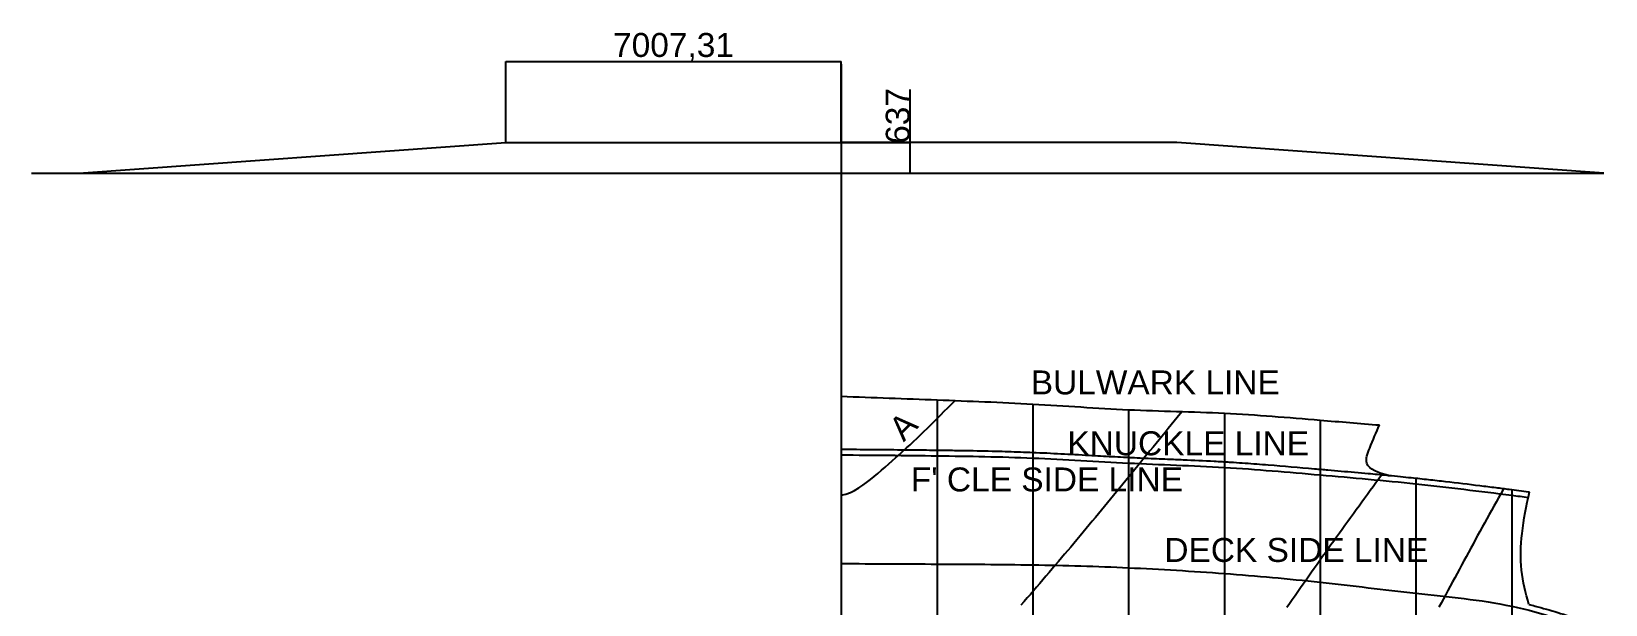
# Model space of a CAD drawing. Header units: millimetres. Extents: x 219888 to 472088, y 91183 to 209983.
# Drawn here: x 330615 to 363484, y 174450 to 186412 of the extents above; entities that cross this region are included whole.
import ezdxf

# ---------------------------------------------------------------- set-up
doc = ezdxf.new("R2010")
doc.units = ezdxf.units.MM
for name, color, linetype in [('Stations', 7, 'Continuous'), ('中横剖面图', 7, 'Continuous'), ('图纸', 7, 'Continuous')]:
    doc.layers.add(name, color=color, linetype=linetype)
doc.styles.get("Standard").update_dxf_attribs({"font": 'arial.ttf', "height": 600})
doc.dimstyles.new('ISO-25', dxfattribs={"dimtxt": 500, "dimasz": 2.5, "dimexe": 1.25, "dimexo": 0.625, "dimtad": 1, "dimtxsty": 'Standard', "dimcen": 2.5, "dimclrd": 4, "dimclre": 4, "dimclrt": 4, "dimadec": 0, "dimazin": 0, "dimtfac": 1, "dimtmove": 0, "dimatfit": 3, "dimfxl": 1, "dimarcsym": 0})

# ---------------------------------------------------------------- blocks, each defined once
blk = doc.blocks.new('*D16')
at = {"layer": 'Defpoints', "color": 0, "transparency": 16777216}
for p in [(347526, 184092), (348963, 184092), (347526, 183455)]:
    blk.add_point(p, dxfattribs=at)
at = {"layer": '中横剖面图', "color": 4, "lineweight": -2, "transparency": 16777216}
for p, q in [((348963, 184092), (348963, 185203)), ((347526, 184092), (348964, 184092)), ((348963, 183457), (348963, 184089)), ((347526, 183455), (348964, 183455))]:
    blk.add_line(p, q, dxfattribs=at)
at = {"layer": '中横剖面图', "color": 4, "transparency": 16777216}
for points in [[(348962, 184089), (348963, 184089), (348963, 184092)], [(348962, 183457), (348963, 183457), (348963, 183455)]]:
    blk.add_solid(points, dxfattribs=at)
at = {"layer": '中横剖面图', "color": 4, "transparency": 16777216, "insert": (348707, 184649), "char_height": 500, "attachment_point": 5, "rotation": 90}
blk.add_mtext('637', dxfattribs=at)
blk = doc.blocks.new('*D17')
at = {"layer": 'Defpoints', "color": 0, "transparency": 16777216}
for p in [(347526, 185783), (340519, 184092), (347526, 184092)]:
    blk.add_point(p, dxfattribs=at)
at = {"layer": '中横剖面图', "color": 4, "lineweight": -2, "transparency": 16777216}
for p, q in [((340519, 184092), (340519, 185784)), ((340521, 185783), (347523, 185783)), ((347526, 184092), (347526, 185784))]:
    blk.add_line(p, q, dxfattribs=at)
at = {"layer": '中横剖面图', "color": 4, "transparency": 16777216}
for points in [[(340521, 185783), (340521, 185782), (340519, 185783)], [(347523, 185783), (347523, 185782), (347526, 185783)]]:
    blk.add_solid(points, dxfattribs=at)
at = {"layer": '中横剖面图', "color": 4, "transparency": 16777216, "insert": (344022, 186084), "char_height": 500, "attachment_point": 5}
blk.add_mtext('7007,31', dxfattribs=at)

msp = doc.modelspace()

# ---------------------------------------------------------------- linework, layer by layer
at = {"layer": 'Stations', "color": 135}
for points in [[(347525.83, 176730.231), (347623.19, 176750.391), (347716.55, 176786.411), (347804.55, 176833.691), (347889.72, 176886.211), (347973.03, 176941.641), (348054.31, 176999.841), (348133.8, 177060.611), (348211.83, 177123.311), (348288.74, 177187.371), (348364.76, 177252.371), (348440.19, 177318.021), (348515.22, 177384.121), (348589.97, 177450.551), (348664.49, 177517.231), (348738.84, 177584.111), (348813.05, 177651.181), (348887.12, 177718.351), (348961.13, 177785.651), (349034.93, 177852.841), (349108.69, 177919.401), (349180.74, 177989.431), (349251.97, 178059.981), (349322.93, 178130.471), (349393.79, 178200.961), (349464.71, 178271.571), (349535.55, 178342.161), (349606.36, 178412.771), (349677.15, 178483.401), (349747.92, 178554.051), (349818.68, 178624.721), (349889.41, 178695.391), (349902.069, 178708.046)], [(354640.801, 178478.093), (354603.5, 178432.071), (354540.48, 178354.441), (354477.38, 178276.871), (354414.24, 178199.341), (354351.06, 178121.851), (354287.85, 178044.381), (354224.62, 177966.921), (354161.38, 177889.461), (354098.15, 177812.001), (354034.93, 177734.531), (353971.71, 177657.051), (353908.49, 177579.571), (353845.27, 177502.091), (353782.04, 177424.611), (353718.81, 177347.141), (353655.57, 177269.681), (353592.31, 177192.231), (353529.03, 177114.791), (353465.73, 177037.381), (353402.41, 176959.981), (353339.06, 176882.601), (353275.68, 176805.251), (353212.26, 176727.931), (353148.8, 176650.641), (353085.29, 176573.391), (353021.73, 176496.171), (352958.12, 176419.001), (352894.44, 176341.871), (352830.7, 176264.801), (352766.94, 176187.851), (352703.07, 176110.911), (352639.12, 176034.021), (352575.08, 175957.221), (352510.96, 175880.481), (352446.74, 175803.821), (352382.43, 175727.241), (352318.02, 175650.751), (352253.5, 175574.331), (352188.9, 175498.001), (352124.22, 175421.731), (352059.44, 175345.541), (351994.59, 175269.411), (351929.66, 175193.341), (351864.66, 175117.331), (351799.59, 175041.381), (351734.44, 174965.481), (351669.23, 174889.631), (351603.95, 174813.841), (351538.6, 174738.121), (351473.17, 174662.501), (351407.65, 174586.981), (351342.04, 174511.561), (351276.33, 174436.251)], [(356829.95, 174392.511), (356886.85, 174474.751), (356943.87, 174556.931), (357000.98, 174639.031), (357058.2, 174721.061), (357115.51, 174803.031), (357172.9, 174884.931), (357230.4, 174966.761), (357287.97, 175048.511), (357345.58, 175130.141), (357403.35, 175211.801), (357461.2, 175293.411), (357519.12, 175374.931), (357577.14, 175456.421), (357635.22, 175537.831), (357693.37, 175619.201), (357751.59, 175700.521), (357809.87, 175781.791), (357868.21, 175863.021), (357926.6, 175944.211), (357985.04, 176025.361), (358043.52, 176106.481), (358102.04, 176187.561), (358160.59, 176268.601), (358219.2, 176349.631), (358277.83, 176430.641), (358336.5, 176511.631), (358395.21, 176592.611), (358453.93, 176673.561), (358512.69, 176754.481), (358571.47, 176835.391), (358630.27, 176916.281), (358689.1, 176997.151), (358747.95, 177078.001), (358806.83, 177158.841), (358822.437, 177180.26)], [(361355.747, 176871.537), (361344.66, 176851.601), (361296.11, 176764.161), (361247.6, 176676.671), (361199.17, 176589.191), (361150.77, 176501.671), (361102.43, 176414.131), (361054.13, 176326.571), (361005.88, 176238.971), (360957.68, 176151.351), (360909.55, 176063.691), (360861.49, 175976.001), (360813.5, 175888.271), (360765.59, 175800.491), (360717.76, 175712.671), (360670, 175624.801), (360622.31, 175536.911), (360574.69, 175448.971), (360527.13, 175361.001), (360479.61, 175273.011), (360432.14, 175184.991), (360384.68, 175096.961), (360337.24, 175008.931), (360289.79, 174920.901), (360242.33, 174832.891), (360194.86, 174744.871), (360147.38, 174656.861), (360099.91, 174568.841), (360052.44, 174480.831), (360004.98, 174392.801)]]:
    msp.add_lwpolyline(points, dxfattribs=at)
at = {"layer": '中横剖面图', "color": 0}
for p, q in [((331605.52, 183454.805), (340518.52, 184091.805)), ((340518.52, 184091.805), (347525.83, 184091.805)), ((354533.14, 184091.805), (347525.83, 184091.805)), ((363446.14, 183454.805), (354533.14, 184091.805)), ((330614.984, 183454.805), (363446.14, 183454.805))]:
    msp.add_line(p, q, dxfattribs=at)
at = {"layer": '中横剖面图', "color": 11}
for points, knots in [([(347525.83, 178797.141), (348192.482, 178772.071), (349525.948, 178721.925), (351527.017, 178647.939), (353524.108, 178497.001), (355528.364, 178467.065), (356859.574, 178355.152), (357525.83, 178299.141), (357938.417, 178265.354), (358351.004, 178231.568), (358763.591, 178197.781)], [0, 0, 0, 0, 2001.405755963, 4003.297111656, 6006.775087577, 8008.10689415, 10013.356255202, 10013.356255202, 10013.356255202, 11222.936218776, 11222.936218776, 11222.936218776, 11222.936218776]), ([(358953.043, 177146.465), (358742.033, 177192.786), (358405.714, 177325.662), (358588.68, 177787.706), (358697.674, 178045.1), (358763.591, 178197.781)], [1136.546608601, 1136.546608601, 1136.546608601, 1136.546608601, 1592.626291587, 1909.799347035, 2422.071591079, 2422.071591079, 2422.071591079, 2422.071591079]), ([(358953.043, 177146.465), (359035.732, 177138.517), (359118.418, 177130.427), (359277.041, 177114.582), (359352.978, 177106.854), (359488.685, 177092.751), (359548.461, 177086.436), (359667.976, 177073.596), (359727.716, 177067.074), (359906.889, 177047.232), (360026.273, 177033.633), (360384.259, 176991.958), (360622.693, 176963.001), (360971.374, 176919.799), (361081.747, 176905.998), (361286.117, 176880.324), (361380.12, 176868.469), (361541.392, 176848.114), (361608.668, 176839.62), (361743.227, 176822.633), (361810.506, 176814.14), (361881.051, 176805.235), (361884.317, 176804.823), (361887.583, 176804.41), (361891.225, 176803.95), (361894.868, 176803.491), (361898.51, 176803.031)], [11433.074300132, 11433.074300132, 11433.074300132, 11433.074300132, 11681.895339119, 11681.895339119, 11910.436108895, 11910.436108895, 12090.35229053, 12090.35229053, 12270.268472165, 12270.268472165, 12630.100835434, 12630.100835434, 13349.765561973, 13349.765561973, 13683.232728987, 13683.232728987, 13967.375330572, 13967.375330572, 14170.790958519, 14170.790958519, 14374.206586466, 14374.206586466, 14384.080707764, 14384.080707764, 14384.080707764, 14395.093802384, 14395.093802384, 14395.093802384, 14395.093802384]), ([(361882.358, 174452.671), (361818.148, 174688.428), (361697.564, 175173.629), (361721.951, 175976.304), (361833.757, 176515.299), (361898.51, 176803.031)], [147.288664133, 147.288664133, 147.288664133, 147.288664133, 876.732561531, 1643.625123298, 2527.816436096, 2527.816436096, 2527.816436096, 2527.816436096])]:
    msp.add_open_spline(points, degree=3, knots=knots, dxfattribs=at)
at = {"layer": '中横剖面图', "color": 0}
for points, knots in [([(347525.83, 177574.141), (348192.477, 177568.768), (349525.924, 177558.023), (351527.25, 177524.587), (353525.027, 177392.276), (355528.286, 177331.131), (357526.683, 177155.429), (359529.076, 176983.206), (360859.628, 176815.24), (361525.83, 176731.141), (361641.488, 176716.54), (361757.146, 176701.94), (361872.804, 176687.339)], [0, 0, 0, 0, 2000.090247964, 4000.64242174, 6003.344596303, 8005.459478122, 10011.534252401, 12020.16463154, 14034.394260952, 14034.394260952, 14034.394260952, 14384.080707764, 14384.080707764, 14384.080707764, 14384.080707764]), ([(347526.781, 177692.137), (347943.938, 177688.775), (348361.163, 177685.413), (348931.534, 177679.851), (349084.611, 177678.263), (349324.412, 177675.572), (349411.129, 177674.557), (349602.379, 177672.213), (349706.924, 177670.865), (349916.056, 177667.933), (350020.64, 177666.348), (350334.44, 177661.082), (350543.702, 177656.888), (350838.653, 177649.423), (350924.309, 177647.071), (351181.291, 177639.374), (351352.632, 177633.388), (351622.099, 177622.269), (351720.171, 177617.864), (351916.216, 177608.521), (352014.192, 177603.584), (352307.99, 177588.242), (352503.683, 177577.309), (352779.283, 177561.921), (352859.305, 177557.453), (353099.307, 177544.205), (353259.225, 177535.579), (353457.361, 177525.626), (353495.642, 177523.737), (353572.198, 177520.038), (353610.484, 177518.227), (353725.364, 177512.895), (353801.982, 177509.471), (354031.921, 177499.456), (354185.326, 177493.119), (354447.135, 177482.248), (354555.493, 177477.732), (354880.681, 177463.734), (355097.625, 177453.799), (355368.657, 177439.31), (355422.657, 177436.32), (355516.927, 177430.892), (355557.197, 177428.506), (355637.714, 177423.597), (355677.964, 177421.076), (355798.691, 177413.326), (355879.143, 177407.909), (356120.412, 177391.014), (356281.138, 177378.891), (356763.006, 177340.772), (357083.838, 177313.026), (357451.131, 177281.085), (357497.87, 177277.017), (357591.342, 177268.889), (357638.082, 177264.827), (357778.312, 177252.636), (357871.812, 177244.499), (358152.344, 177219.947), (358339.406, 177203.39), (358657.308, 177174.413), (358788.142, 177162.246), (358930.328, 177148.646), (358941.686, 177147.557), (358953.043, 177146.465)], [0, 0, 0, 0, 1251.56699407, 1251.56699407, 1710.636119628, 1710.636119628, 1970.664256293, 1970.664256293, 2284.089938248, 2284.089938248, 2597.515620202, 2597.515620202, 3224.366984111, 3224.366984111, 3480.88507284, 3480.88507284, 3993.921250299, 3993.921250299, 4287.70088087, 4287.70088087, 4581.480511441, 4581.480511441, 5169.039772583, 5169.039772583, 5409.540627954, 5409.540627954, 5890.542338696, 5890.542338696, 6005.742658051, 6005.742658051, 6120.942977406, 6120.942977406, 6351.343616116, 6351.343616116, 6812.144893536, 6812.144893536, 7137.302897654, 7137.302897654, 7787.618905888, 7787.618905888, 7949.405824535, 7949.405824535, 8070.029839286, 8070.029839286, 8190.653854037, 8190.653854037, 8431.90188354, 8431.90188354, 8914.397942545, 8914.397942545, 9879.390060556, 9879.390060556, 10020.11885458, 10020.11885458, 10160.847648604, 10160.847648604, 10442.305236653, 10442.305236653, 11005.220412751, 11005.220412751, 11398.89842258, 11398.89842258, 11433.074300132, 11433.074300132, 11433.074300132, 11433.074300132])]:
    msp.add_open_spline(points, degree=3, knots=knots, dxfattribs=at)
at = {"layer": '中横剖面图'}
msp.add_spline([(347525.83, 175305.141), (349525.83, 175295.141), (351525.83, 175278.141), (353525.83, 175218.141), (355525.83, 175097.141), (357525.83, 174917.141), (359525.83, 174685.141), (361525.83, 174414.141), (363446.14, 173843.851)], degree=3, dxfattribs=at)
msp.add_open_spline([(361882.358, 174452.671), (361926.137, 174441.697), (361969.831, 174430.431), (362172.125, 174376.944), (362329.747, 174331.464), (362643.387, 174235.782), (362799.405, 174185.58), (363110.346, 174082.762), (363265.27, 174030.144), (363441.341, 173970.153), (363462.779, 173962.846), (363484.212, 173955.54)], degree=3, knots=[14381.854867947, 14381.854867947, 14381.854867947, 14381.854867947, 14515.982070743, 14515.982070743, 15003.972788748, 15003.972788748, 15491.963506753, 15491.963506753, 15979.954224758, 15979.954224758, 16047.628122815, 16047.628122815, 16047.628122815, 16047.628122815], dxfattribs=at)
at = {"layer": '图纸', "color": 1}
msp.add_line((347525.83, 185727.118), (347525.83, 153743.141), dxfattribs=at)
at = {"layer": '图纸', "color": 0}
for p, q in [((349525.83, 178722.141), (349525.83, 153743.141)), ((351525.83, 178635.141), (351525.83, 153743.141)), ((353525.83, 178517.141), (353525.83, 153743.141)), ((355525.83, 178444.141), (355525.83, 153743.141)), ((357525.83, 178299.141), (357525.83, 153743.141)), ((359525.83, 177088.8), (359525.83, 153743.141)), ((361525.83, 176850.077), (361525.83, 153743.141))]:
    msp.add_line(p, q, dxfattribs=at)

# ---------------------------------------------------------------- texts
at = {"layer": '中横剖面图', "color": 11}
for s, p in [('BULWARK LINE', (351481.964, 178836.244)), ('KNUCKLE LINE', (352247.535, 177565.757)), ("F' CLE SIDE LINE", (348976.92, 176810.841)), ('DECK SIDE LINE', (354271.763, 175339.367))]:
    msp.add_text(s, height=500, dxfattribs=at).set_placement(p)
at = {"layer": '图纸', "color": 0}
msp.add_text('A', height=500, rotation=45, dxfattribs=at).set_placement((348827.238, 177833.259))

# ---------------------------------------------------------------- dimensions: what is measured, and where the dimension line sits
at = {"layer": '中横剖面图', "color": 0}
dim = msp.add_linear_dim(base=(347525.83, 185782.554), p1=(340518.52, 184091.805), p2=(347525.83, 184091.805), dimstyle='ISO-25', dxfattribs=at)
dim.commit()
dim.dimension.update_dxf_attribs({"geometry": '*D17', "text_midpoint": (344022.175, 186083.656)})
dim = msp.add_linear_dim(base=(348962.901, 184091.805), p1=(347525.83, 183454.805), p2=(347525.83, 184091.805), angle=90, dimstyle='ISO-25', dxfattribs=at)
dim.commit()
dim.dimension.update_dxf_attribs({"geometry": '*D16', "text_midpoint": (348706.819, 184648.648)})

doc.saveas('drawing.dxf')
